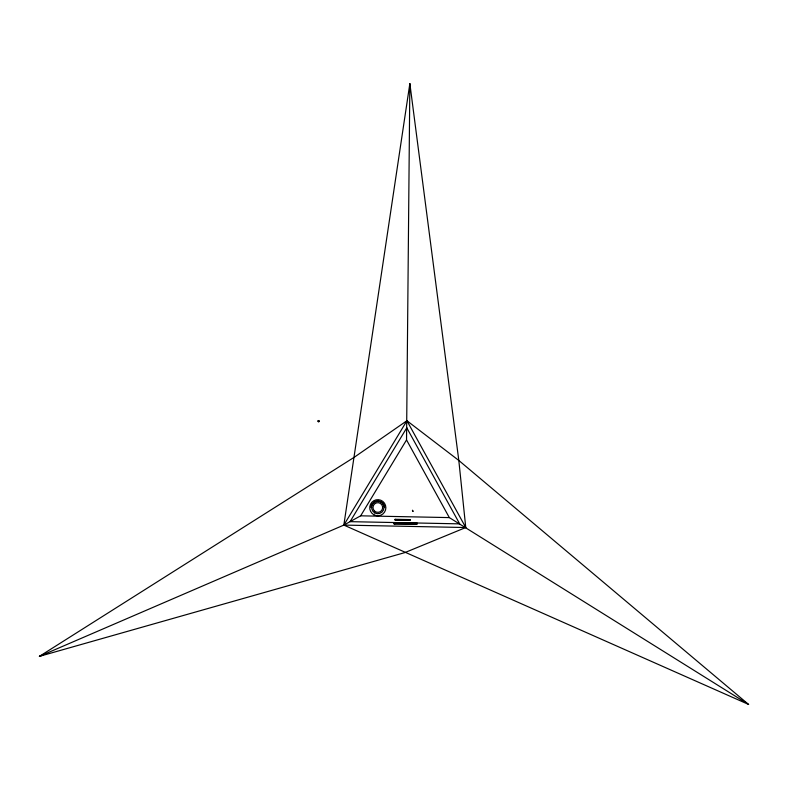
<?xml version="1.0" encoding="UTF-8"?>
<svg xmlns="http://www.w3.org/2000/svg" width="788" height="788" viewBox="0 0 788 788"><rect width="100%" height="100%" fill="white"/><g stroke="black" fill="none" stroke-linecap="round" stroke-linejoin="round"><path stroke-width="1.18" d="M409.858 83.548L458.813 460.458L465.757 527.536L343.844 525.084L409.858 83.548L406.539 439.931L449.327 517.598L748.6 704.452L343.844 525.084L39.4 656.365L354.226 457.276L406.923 420.733L458.813 460.458L748.6 704.452M371.02 507.521L371.158 506.152A6.826 6.826 0 0 1 384.613 507.521M319.002 421.344C317.771 419.876 319.051 422.831 318.687 420.822M43.911 654.424L39.4 656.365L404.786 552.624L465.757 527.536L406.923 420.733L343.844 525.084L360.668 515.815L406.539 439.931M360.668 515.815L449.327 517.598M416.231 523.301L416.241 523.793M394.798 523.38L394.798 523.872M393.97 522.818L393.961 523.744L417.019 524.207L417.039 523.291L393.97 522.818M395.162 519.292L395.143 519.893L410.371 520.198L410.381 519.597L395.162 519.292M317.909 421.019C318.844 423.954 320.184 418.95 317.909 421.019M412.459 510.329L413.01 511.304L412.459 510.329M406.785 427.825L350.069 521.656L459.68 523.862L406.785 427.825M410.381 519.597L395.172 519.991L410.381 519.597M417.039 523.291L394 523.37L394 523.882L417.039 523.803L417.039 523.291M374.714 512.889A6.205 6.205 0 0 0 384.022 507.521A6.205 6.205 0 0 0 374.714 502.153A6.205 6.205 0 0 0 374.714 512.889M374.399 510.929A4.827 4.827 0 0 0 382.485 508.772A4.827 4.827 0 0 0 376.565 502.852A4.827 4.827 0 0 0 374.399 510.929M373.768 514.702A8.057 8.057 0 0 0 385.864 507.728A8.057 8.057 0 0 0 373.768 500.744A8.057 8.057 0 0 0 373.768 514.702"/></g></svg>
